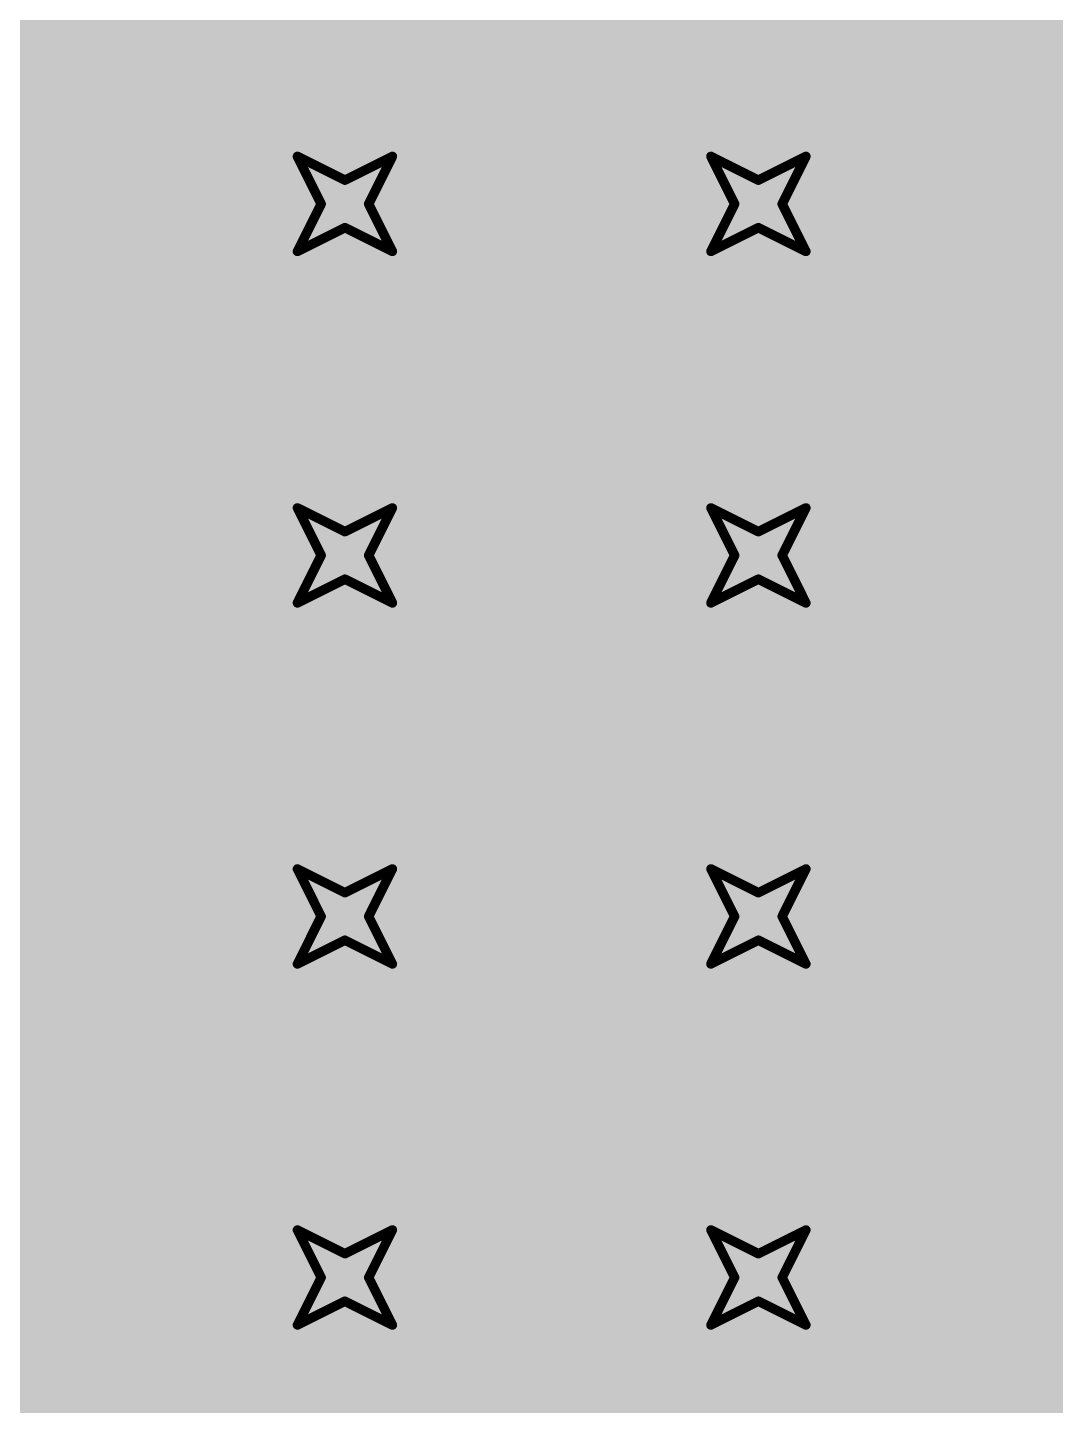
# Model space of a CAD drawing. Header units: inches. Extents: x -11 to 1110, y -7 to 455.
# Drawn here: x 622.31 to 627.8, y 32.84 to 40.21 of the extents above; entities that cross this region are included whole.
import ezdxf

# ---------------------------------------------------------------- set-up
doc = ezdxf.new("R2010")
doc.units = ezdxf.units.IN
for name, color, linetype in [('Bottom Layer', 5, 'Continuous'), ('Bottom Solder', 6, 'Continuous'), ('Drill Drawing', 1, 'Continuous'), ('Top Layer', 1, 'Continuous'), ('Top Solder', 216, 'Continuous'), ('Via Holes', 16, 'Continuous')]:
    doc.layers.add(name, color=color, linetype=linetype)

msp = doc.modelspace()

# ---------------------------------------------------------------- hatches: boundary and pattern name
at = {"layer": 'Bottom Layer'}
msp.add_hatch(color=5, dxfattribs=at).paths.add_polyline_path([(646.0236, 25.4762), (581.3044, 25.4762), (581.3044, 45.8724), (646.0236, 45.8724)])
h = msp.add_hatch(color=5, dxfattribs=at)
edge = h.paths.add_edge_path()
edge.add_arc((624.0033, 39.2684), 0.3, 0, 360)
h = msp.add_hatch(color=5, dxfattribs=at)
edge = h.paths.add_edge_path()
edge.add_arc((626.2146, 39.2684), 0.3, 0, 360)
h = msp.add_hatch(color=5, dxfattribs=at)
edge = h.paths.add_edge_path()
edge.add_arc((624.0033, 37.3888), 0.3, 0, 360)
h = msp.add_hatch(color=5, dxfattribs=at)
edge = h.paths.add_edge_path()
edge.add_arc((626.2146, 37.3888), 0.3, 0, 360)
h = msp.add_hatch(color=5, dxfattribs=at)
edge = h.paths.add_edge_path()
edge.add_arc((624.0033, 35.4584), 0.3, 0, 360)
h = msp.add_hatch(color=5, dxfattribs=at)
edge = h.paths.add_edge_path()
edge.add_arc((626.2146, 35.4584), 0.3, 0, 360)
h = msp.add_hatch(color=5, dxfattribs=at)
edge = h.paths.add_edge_path()
edge.add_arc((624.0033, 33.528), 0.3, 0, 360)
h = msp.add_hatch(color=5, dxfattribs=at)
edge = h.paths.add_edge_path()
edge.add_arc((626.2146, 33.528), 0.3, 0, 360)
at = {"layer": 'Bottom Solder'}
h = msp.add_hatch(color=6, dxfattribs=at)
edge = h.paths.add_edge_path()
edge.add_arc((624.0033, 39.2684), 0.4016, 0, 360)
h = msp.add_hatch(color=6, dxfattribs=at)
edge = h.paths.add_edge_path()
edge.add_arc((626.2146, 39.2684), 0.4016, 0, 360)
h = msp.add_hatch(color=6, dxfattribs=at)
edge = h.paths.add_edge_path()
edge.add_arc((624.0033, 37.3888), 0.4016, 0, 360)
h = msp.add_hatch(color=6, dxfattribs=at)
edge = h.paths.add_edge_path()
edge.add_arc((626.2146, 37.3888), 0.4016, 0, 360)
h = msp.add_hatch(color=6, dxfattribs=at)
edge = h.paths.add_edge_path()
edge.add_arc((624.0033, 35.4584), 0.4016, 0, 360)
h = msp.add_hatch(color=6, dxfattribs=at)
edge = h.paths.add_edge_path()
edge.add_arc((626.2146, 35.4584), 0.4016, 0, 360)
h = msp.add_hatch(color=6, dxfattribs=at)
edge = h.paths.add_edge_path()
edge.add_arc((624.0033, 33.528), 0.4016, 0, 360)
h = msp.add_hatch(color=6, dxfattribs=at)
edge = h.paths.add_edge_path()
edge.add_arc((626.2146, 33.528), 0.4016, 0, 360)
at = {"layer": 'Top Layer'}
msp.add_hatch(color=1, dxfattribs=at).paths.add_polyline_path([(646.0288, 25.4762), (569.1632, 25.4762), (569.1632, 39.878), (646.0288, 39.878)])
h = msp.add_hatch(color=1, dxfattribs=at)
edge = h.paths.add_edge_path()
edge.add_arc((624.0033, 39.2684), 0.3, 0, 360)
h = msp.add_hatch(color=1, dxfattribs=at)
edge = h.paths.add_edge_path()
edge.add_arc((626.2146, 39.2684), 0.3, 0, 360)
h = msp.add_hatch(color=1, dxfattribs=at)
edge = h.paths.add_edge_path()
edge.add_arc((624.0033, 37.3888), 0.3, 0, 360)
h = msp.add_hatch(color=1, dxfattribs=at)
edge = h.paths.add_edge_path()
edge.add_arc((626.2146, 37.3888), 0.3, 0, 360)
h = msp.add_hatch(color=1, dxfattribs=at)
edge = h.paths.add_edge_path()
edge.add_arc((624.0033, 35.4584), 0.3, 0, 360)
h = msp.add_hatch(color=1, dxfattribs=at)
edge = h.paths.add_edge_path()
edge.add_arc((626.2146, 35.4584), 0.3, 0, 360)
h = msp.add_hatch(color=1, dxfattribs=at)
edge = h.paths.add_edge_path()
edge.add_arc((624.0033, 33.528), 0.3, 0, 360)
h = msp.add_hatch(color=1, dxfattribs=at)
edge = h.paths.add_edge_path()
edge.add_arc((626.2146, 33.528), 0.3, 0, 360)
at = {"layer": 'Top Solder'}
h = msp.add_hatch(color=216, dxfattribs=at)
edge = h.paths.add_edge_path()
edge.add_arc((624.0033, 39.2684), 0.4016, 0, 360)
h = msp.add_hatch(color=216, dxfattribs=at)
edge = h.paths.add_edge_path()
edge.add_arc((626.2146, 39.2684), 0.4016, 0, 360)
h = msp.add_hatch(color=216, dxfattribs=at)
edge = h.paths.add_edge_path()
edge.add_arc((624.0033, 37.3888), 0.4016, 0, 360)
h = msp.add_hatch(color=216, dxfattribs=at)
edge = h.paths.add_edge_path()
edge.add_arc((626.2146, 37.3888), 0.4016, 0, 360)
h = msp.add_hatch(color=216, dxfattribs=at)
edge = h.paths.add_edge_path()
edge.add_arc((624.0033, 35.4584), 0.4016, 0, 360)
h = msp.add_hatch(color=216, dxfattribs=at)
edge = h.paths.add_edge_path()
edge.add_arc((626.2146, 35.4584), 0.4016, 0, 360)
h = msp.add_hatch(color=216, dxfattribs=at)
edge = h.paths.add_edge_path()
edge.add_arc((624.0033, 33.528), 0.4016, 0, 360)
h = msp.add_hatch(color=216, dxfattribs=at)
edge = h.paths.add_edge_path()
edge.add_arc((626.2146, 33.528), 0.4016, 0, 360)
at = {"layer": 'Via Holes'}
h = msp.add_hatch(color=7, dxfattribs=at)
edge = h.paths.add_edge_path()
edge.add_arc((624.0033, 39.2684), 0.15, 0, 360)
h = msp.add_hatch(color=7, dxfattribs=at)
edge = h.paths.add_edge_path()
edge.add_arc((626.2146, 39.2684), 0.15, 0, 360)
h = msp.add_hatch(color=7, dxfattribs=at)
edge = h.paths.add_edge_path()
edge.add_arc((624.0033, 37.3888), 0.15, 0, 360)
h = msp.add_hatch(color=7, dxfattribs=at)
edge = h.paths.add_edge_path()
edge.add_arc((626.2146, 37.3888), 0.15, 0, 360)
h = msp.add_hatch(color=7, dxfattribs=at)
edge = h.paths.add_edge_path()
edge.add_arc((624.0033, 35.4584), 0.15, 0, 360)
h = msp.add_hatch(color=7, dxfattribs=at)
edge = h.paths.add_edge_path()
edge.add_arc((626.2146, 35.4584), 0.15, 0, 360)
h = msp.add_hatch(color=7, dxfattribs=at)
edge = h.paths.add_edge_path()
edge.add_arc((624.0033, 33.528), 0.15, 0, 360)
h = msp.add_hatch(color=7, dxfattribs=at)
edge = h.paths.add_edge_path()
edge.add_arc((626.2146, 33.528), 0.15, 0, 360)

# ---------------------------------------------------------------- linework, layer by layer
at = {"layer": 'Drill Drawing'}
for points in [[(623.7493, 39.5224, 0.0508, 0.0508, 0), (624.0033, 39.3954, 0.0508, 0.0508, 0)], [(623.7493, 39.5224, 0.0508, 0.0508, 0), (623.8763, 39.2684, 0.0508, 0.0508, 0)], [(624.0033, 39.3954, 0.0508, 0.0508, 0), (624.2573, 39.5224, 0.0508, 0.0508, 0)], [(624.1303, 39.2684, 0.0508, 0.0508, 0), (624.2573, 39.5224, 0.0508, 0.0508, 0)], [(625.9606, 39.5224, 0.0508, 0.0508, 0), (626.2146, 39.3954, 0.0508, 0.0508, 0)], [(625.9606, 39.5224, 0.0508, 0.0508, 0), (626.0876, 39.2684, 0.0508, 0.0508, 0)], [(626.2146, 39.3954, 0.0508, 0.0508, 0), (626.4686, 39.5224, 0.0508, 0.0508, 0)], [(626.3416, 39.2684, 0.0508, 0.0508, 0), (626.4686, 39.5224, 0.0508, 0.0508, 0)], [(623.7493, 39.0144, 0.0508, 0.0508, 0), (623.8763, 39.2684, 0.0508, 0.0508, 0)], [(624.1303, 39.2684, 0.0508, 0.0508, 0), (624.2573, 39.0144, 0.0508, 0.0508, 0)], [(625.9606, 39.0144, 0.0508, 0.0508, 0), (626.0876, 39.2684, 0.0508, 0.0508, 0)], [(626.3416, 39.2684, 0.0508, 0.0508, 0), (626.4686, 39.0144, 0.0508, 0.0508, 0)], [(623.7493, 39.0144, 0.0508, 0.0508, 0), (624.0033, 39.1414, 0.0508, 0.0508, 0)], [(624.0033, 39.1414, 0.0508, 0.0508, 0), (624.2573, 39.0144, 0.0508, 0.0508, 0)], [(625.9606, 39.0144, 0.0508, 0.0508, 0), (626.2146, 39.1414, 0.0508, 0.0508, 0)], [(626.2146, 39.1414, 0.0508, 0.0508, 0), (626.4686, 39.0144, 0.0508, 0.0508, 0)], [(623.7493, 37.6428, 0.0508, 0.0508, 0), (624.0033, 37.5158, 0.0508, 0.0508, 0)], [(623.7493, 37.6428, 0.0508, 0.0508, 0), (623.8763, 37.3888, 0.0508, 0.0508, 0)], [(624.0033, 37.5158, 0.0508, 0.0508, 0), (624.2573, 37.6428, 0.0508, 0.0508, 0)], [(624.1303, 37.3888, 0.0508, 0.0508, 0), (624.2573, 37.6428, 0.0508, 0.0508, 0)], [(625.9606, 37.6428, 0.0508, 0.0508, 0), (626.2146, 37.5158, 0.0508, 0.0508, 0)], [(625.9606, 37.6428, 0.0508, 0.0508, 0), (626.0876, 37.3888, 0.0508, 0.0508, 0)], [(626.2146, 37.5158, 0.0508, 0.0508, 0), (626.4686, 37.6428, 0.0508, 0.0508, 0)], [(626.3416, 37.3888, 0.0508, 0.0508, 0), (626.4686, 37.6428, 0.0508, 0.0508, 0)], [(623.7493, 37.1348, 0.0508, 0.0508, 0), (623.8763, 37.3888, 0.0508, 0.0508, 0)], [(624.1303, 37.3888, 0.0508, 0.0508, 0), (624.2573, 37.1348, 0.0508, 0.0508, 0)], [(625.9606, 37.1348, 0.0508, 0.0508, 0), (626.0876, 37.3888, 0.0508, 0.0508, 0)], [(626.3416, 37.3888, 0.0508, 0.0508, 0), (626.4686, 37.1348, 0.0508, 0.0508, 0)], [(623.7493, 37.1348, 0.0508, 0.0508, 0), (624.0033, 37.2618, 0.0508, 0.0508, 0)], [(624.0033, 37.2618, 0.0508, 0.0508, 0), (624.2573, 37.1348, 0.0508, 0.0508, 0)], [(625.9606, 37.1348, 0.0508, 0.0508, 0), (626.2146, 37.2618, 0.0508, 0.0508, 0)], [(626.2146, 37.2618, 0.0508, 0.0508, 0), (626.4686, 37.1348, 0.0508, 0.0508, 0)], [(623.7493, 35.7124, 0.0508, 0.0508, 0), (624.0033, 35.5854, 0.0508, 0.0508, 0)], [(623.7493, 35.7124, 0.0508, 0.0508, 0), (623.8763, 35.4584, 0.0508, 0.0508, 0)], [(624.0033, 35.5854, 0.0508, 0.0508, 0), (624.2573, 35.7124, 0.0508, 0.0508, 0)], [(624.1303, 35.4584, 0.0508, 0.0508, 0), (624.2573, 35.7124, 0.0508, 0.0508, 0)], [(625.9606, 35.7124, 0.0508, 0.0508, 0), (626.2146, 35.5854, 0.0508, 0.0508, 0)], [(625.9606, 35.7124, 0.0508, 0.0508, 0), (626.0876, 35.4584, 0.0508, 0.0508, 0)], [(626.2146, 35.5854, 0.0508, 0.0508, 0), (626.4686, 35.7124, 0.0508, 0.0508, 0)], [(626.3416, 35.4584, 0.0508, 0.0508, 0), (626.4686, 35.7124, 0.0508, 0.0508, 0)], [(623.7493, 35.2044, 0.0508, 0.0508, 0), (623.8763, 35.4584, 0.0508, 0.0508, 0)], [(624.1303, 35.4584, 0.0508, 0.0508, 0), (624.2573, 35.2044, 0.0508, 0.0508, 0)], [(625.9606, 35.2044, 0.0508, 0.0508, 0), (626.0876, 35.4584, 0.0508, 0.0508, 0)], [(626.3416, 35.4584, 0.0508, 0.0508, 0), (626.4686, 35.2044, 0.0508, 0.0508, 0)], [(623.7493, 35.2044, 0.0508, 0.0508, 0), (624.0033, 35.3314, 0.0508, 0.0508, 0)], [(624.0033, 35.3314, 0.0508, 0.0508, 0), (624.2573, 35.2044, 0.0508, 0.0508, 0)], [(625.9606, 35.2044, 0.0508, 0.0508, 0), (626.2146, 35.3314, 0.0508, 0.0508, 0)], [(626.2146, 35.3314, 0.0508, 0.0508, 0), (626.4686, 35.2044, 0.0508, 0.0508, 0)], [(623.7493, 33.782, 0.0508, 0.0508, 0), (624.0033, 33.655, 0.0508, 0.0508, 0)], [(623.7493, 33.782, 0.0508, 0.0508, 0), (623.8763, 33.528, 0.0508, 0.0508, 0)], [(624.0033, 33.655, 0.0508, 0.0508, 0), (624.2573, 33.782, 0.0508, 0.0508, 0)], [(624.1303, 33.528, 0.0508, 0.0508, 0), (624.2573, 33.782, 0.0508, 0.0508, 0)], [(625.9606, 33.782, 0.0508, 0.0508, 0), (626.2146, 33.655, 0.0508, 0.0508, 0)], [(625.9606, 33.782, 0.0508, 0.0508, 0), (626.0876, 33.528, 0.0508, 0.0508, 0)], [(626.2146, 33.655, 0.0508, 0.0508, 0), (626.4686, 33.782, 0.0508, 0.0508, 0)], [(626.3416, 33.528, 0.0508, 0.0508, 0), (626.4686, 33.782, 0.0508, 0.0508, 0)], [(623.7493, 33.274, 0.0508, 0.0508, 0), (623.8763, 33.528, 0.0508, 0.0508, 0)], [(624.1303, 33.528, 0.0508, 0.0508, 0), (624.2573, 33.274, 0.0508, 0.0508, 0)], [(625.9606, 33.274, 0.0508, 0.0508, 0), (626.0876, 33.528, 0.0508, 0.0508, 0)], [(626.3416, 33.528, 0.0508, 0.0508, 0), (626.4686, 33.274, 0.0508, 0.0508, 0)], [(623.7493, 33.274, 0.0508, 0.0508, 0), (624.0033, 33.401, 0.0508, 0.0508, 0)], [(624.0033, 33.401, 0.0508, 0.0508, 0), (624.2573, 33.274, 0.0508, 0.0508, 0)], [(625.9606, 33.274, 0.0508, 0.0508, 0), (626.2146, 33.401, 0.0508, 0.0508, 0)], [(626.2146, 33.401, 0.0508, 0.0508, 0), (626.4686, 33.274, 0.0508, 0.0508, 0)]]:
    msp.add_lwpolyline(points, format="xyseb", dxfattribs=at)
for points in [[(623.7366, 39.5224, 0.0254, 0.0254, 1), (623.762, 39.5224, 0.0254, 0.0254, 1)], [(623.7366, 39.5224, 0.0254, 0.0254, 1), (623.762, 39.5224, 0.0254, 0.0254, 1)], [(624.2446, 39.5224, 0.0254, 0.0254, 1), (624.27, 39.5224, 0.0254, 0.0254, 1)], [(624.2446, 39.5224, 0.0254, 0.0254, 1), (624.27, 39.5224, 0.0254, 0.0254, 1)], [(625.9479, 39.5224, 0.0254, 0.0254, 1), (625.9733, 39.5224, 0.0254, 0.0254, 1)], [(625.9479, 39.5224, 0.0254, 0.0254, 1), (625.9733, 39.5224, 0.0254, 0.0254, 1)], [(626.4559, 39.5224, 0.0254, 0.0254, 1), (626.4813, 39.5224, 0.0254, 0.0254, 1)], [(626.4559, 39.5224, 0.0254, 0.0254, 1), (626.4813, 39.5224, 0.0254, 0.0254, 1)], [(623.9906, 39.3954, 0.0254, 0.0254, 1), (624.016, 39.3954, 0.0254, 0.0254, 1)], [(623.9906, 39.3954, 0.0254, 0.0254, 1), (624.016, 39.3954, 0.0254, 0.0254, 1)], [(626.2019, 39.3954, 0.0254, 0.0254, 1), (626.2273, 39.3954, 0.0254, 0.0254, 1)], [(626.2019, 39.3954, 0.0254, 0.0254, 1), (626.2273, 39.3954, 0.0254, 0.0254, 1)], [(623.8636, 39.2684, 0.0254, 0.0254, 1), (623.889, 39.2684, 0.0254, 0.0254, 1)], [(623.8636, 39.2684, 0.0254, 0.0254, 1), (623.889, 39.2684, 0.0254, 0.0254, 1)], [(624.1176, 39.2684, 0.0254, 0.0254, 1), (624.143, 39.2684, 0.0254, 0.0254, 1)], [(624.1176, 39.2684, 0.0254, 0.0254, 1), (624.143, 39.2684, 0.0254, 0.0254, 1)], [(626.0749, 39.2684, 0.0254, 0.0254, 1), (626.1003, 39.2684, 0.0254, 0.0254, 1)], [(626.0749, 39.2684, 0.0254, 0.0254, 1), (626.1003, 39.2684, 0.0254, 0.0254, 1)], [(626.3289, 39.2684, 0.0254, 0.0254, 1), (626.3543, 39.2684, 0.0254, 0.0254, 1)], [(626.3289, 39.2684, 0.0254, 0.0254, 1), (626.3543, 39.2684, 0.0254, 0.0254, 1)], [(623.9906, 39.1414, 0.0254, 0.0254, 1), (624.016, 39.1414, 0.0254, 0.0254, 1)], [(623.9906, 39.1414, 0.0254, 0.0254, 1), (624.016, 39.1414, 0.0254, 0.0254, 1)], [(626.2019, 39.1414, 0.0254, 0.0254, 1), (626.2273, 39.1414, 0.0254, 0.0254, 1)], [(626.2019, 39.1414, 0.0254, 0.0254, 1), (626.2273, 39.1414, 0.0254, 0.0254, 1)], [(623.7366, 39.0144, 0.0254, 0.0254, 1), (623.762, 39.0144, 0.0254, 0.0254, 1)], [(623.7366, 39.0144, 0.0254, 0.0254, 1), (623.762, 39.0144, 0.0254, 0.0254, 1)], [(624.2446, 39.0144, 0.0254, 0.0254, 1), (624.27, 39.0144, 0.0254, 0.0254, 1)], [(624.2446, 39.0144, 0.0254, 0.0254, 1), (624.27, 39.0144, 0.0254, 0.0254, 1)], [(625.9479, 39.0144, 0.0254, 0.0254, 1), (625.9733, 39.0144, 0.0254, 0.0254, 1)], [(625.9479, 39.0144, 0.0254, 0.0254, 1), (625.9733, 39.0144, 0.0254, 0.0254, 1)], [(626.4559, 39.0144, 0.0254, 0.0254, 1), (626.4813, 39.0144, 0.0254, 0.0254, 1)], [(626.4559, 39.0144, 0.0254, 0.0254, 1), (626.4813, 39.0144, 0.0254, 0.0254, 1)], [(623.7366, 37.6428, 0.0254, 0.0254, 1), (623.762, 37.6428, 0.0254, 0.0254, 1)], [(623.7366, 37.6428, 0.0254, 0.0254, 1), (623.762, 37.6428, 0.0254, 0.0254, 1)], [(624.2446, 37.6428, 0.0254, 0.0254, 1), (624.27, 37.6428, 0.0254, 0.0254, 1)], [(624.2446, 37.6428, 0.0254, 0.0254, 1), (624.27, 37.6428, 0.0254, 0.0254, 1)], [(625.9479, 37.6428, 0.0254, 0.0254, 1), (625.9733, 37.6428, 0.0254, 0.0254, 1)], [(625.9479, 37.6428, 0.0254, 0.0254, 1), (625.9733, 37.6428, 0.0254, 0.0254, 1)], [(626.4559, 37.6428, 0.0254, 0.0254, 1), (626.4813, 37.6428, 0.0254, 0.0254, 1)], [(626.4559, 37.6428, 0.0254, 0.0254, 1), (626.4813, 37.6428, 0.0254, 0.0254, 1)], [(623.9906, 37.5158, 0.0254, 0.0254, 1), (624.016, 37.5158, 0.0254, 0.0254, 1)], [(623.9906, 37.5158, 0.0254, 0.0254, 1), (624.016, 37.5158, 0.0254, 0.0254, 1)], [(626.2019, 37.5158, 0.0254, 0.0254, 1), (626.2273, 37.5158, 0.0254, 0.0254, 1)], [(626.2019, 37.5158, 0.0254, 0.0254, 1), (626.2273, 37.5158, 0.0254, 0.0254, 1)], [(623.8636, 37.3888, 0.0254, 0.0254, 1), (623.889, 37.3888, 0.0254, 0.0254, 1)], [(623.8636, 37.3888, 0.0254, 0.0254, 1), (623.889, 37.3888, 0.0254, 0.0254, 1)], [(624.1176, 37.3888, 0.0254, 0.0254, 1), (624.143, 37.3888, 0.0254, 0.0254, 1)], [(624.1176, 37.3888, 0.0254, 0.0254, 1), (624.143, 37.3888, 0.0254, 0.0254, 1)], [(626.0749, 37.3888, 0.0254, 0.0254, 1), (626.1003, 37.3888, 0.0254, 0.0254, 1)], [(626.0749, 37.3888, 0.0254, 0.0254, 1), (626.1003, 37.3888, 0.0254, 0.0254, 1)], [(626.3289, 37.3888, 0.0254, 0.0254, 1), (626.3543, 37.3888, 0.0254, 0.0254, 1)], [(626.3289, 37.3888, 0.0254, 0.0254, 1), (626.3543, 37.3888, 0.0254, 0.0254, 1)], [(623.9906, 37.2618, 0.0254, 0.0254, 1), (624.016, 37.2618, 0.0254, 0.0254, 1)], [(623.9906, 37.2618, 0.0254, 0.0254, 1), (624.016, 37.2618, 0.0254, 0.0254, 1)], [(626.2019, 37.2618, 0.0254, 0.0254, 1), (626.2273, 37.2618, 0.0254, 0.0254, 1)], [(626.2019, 37.2618, 0.0254, 0.0254, 1), (626.2273, 37.2618, 0.0254, 0.0254, 1)], [(623.7366, 37.1348, 0.0254, 0.0254, 1), (623.762, 37.1348, 0.0254, 0.0254, 1)], [(623.7366, 37.1348, 0.0254, 0.0254, 1), (623.762, 37.1348, 0.0254, 0.0254, 1)], [(624.2446, 37.1348, 0.0254, 0.0254, 1), (624.27, 37.1348, 0.0254, 0.0254, 1)], [(624.2446, 37.1348, 0.0254, 0.0254, 1), (624.27, 37.1348, 0.0254, 0.0254, 1)], [(625.9479, 37.1348, 0.0254, 0.0254, 1), (625.9733, 37.1348, 0.0254, 0.0254, 1)], [(625.9479, 37.1348, 0.0254, 0.0254, 1), (625.9733, 37.1348, 0.0254, 0.0254, 1)], [(626.4559, 37.1348, 0.0254, 0.0254, 1), (626.4813, 37.1348, 0.0254, 0.0254, 1)], [(626.4559, 37.1348, 0.0254, 0.0254, 1), (626.4813, 37.1348, 0.0254, 0.0254, 1)], [(623.7366, 35.7124, 0.0254, 0.0254, 1), (623.762, 35.7124, 0.0254, 0.0254, 1)], [(623.7366, 35.7124, 0.0254, 0.0254, 1), (623.762, 35.7124, 0.0254, 0.0254, 1)], [(624.2446, 35.7124, 0.0254, 0.0254, 1), (624.27, 35.7124, 0.0254, 0.0254, 1)], [(624.2446, 35.7124, 0.0254, 0.0254, 1), (624.27, 35.7124, 0.0254, 0.0254, 1)], [(625.9479, 35.7124, 0.0254, 0.0254, 1), (625.9733, 35.7124, 0.0254, 0.0254, 1)], [(625.9479, 35.7124, 0.0254, 0.0254, 1), (625.9733, 35.7124, 0.0254, 0.0254, 1)], [(626.4559, 35.7124, 0.0254, 0.0254, 1), (626.4813, 35.7124, 0.0254, 0.0254, 1)], [(626.4559, 35.7124, 0.0254, 0.0254, 1), (626.4813, 35.7124, 0.0254, 0.0254, 1)], [(623.9906, 35.5854, 0.0254, 0.0254, 1), (624.016, 35.5854, 0.0254, 0.0254, 1)], [(623.9906, 35.5854, 0.0254, 0.0254, 1), (624.016, 35.5854, 0.0254, 0.0254, 1)], [(626.2019, 35.5854, 0.0254, 0.0254, 1), (626.2273, 35.5854, 0.0254, 0.0254, 1)], [(626.2019, 35.5854, 0.0254, 0.0254, 1), (626.2273, 35.5854, 0.0254, 0.0254, 1)], [(623.8636, 35.4584, 0.0254, 0.0254, 1), (623.889, 35.4584, 0.0254, 0.0254, 1)], [(623.8636, 35.4584, 0.0254, 0.0254, 1), (623.889, 35.4584, 0.0254, 0.0254, 1)], [(624.1176, 35.4584, 0.0254, 0.0254, 1), (624.143, 35.4584, 0.0254, 0.0254, 1)], [(624.1176, 35.4584, 0.0254, 0.0254, 1), (624.143, 35.4584, 0.0254, 0.0254, 1)], [(626.0749, 35.4584, 0.0254, 0.0254, 1), (626.1003, 35.4584, 0.0254, 0.0254, 1)], [(626.0749, 35.4584, 0.0254, 0.0254, 1), (626.1003, 35.4584, 0.0254, 0.0254, 1)], [(626.3289, 35.4584, 0.0254, 0.0254, 1), (626.3543, 35.4584, 0.0254, 0.0254, 1)], [(626.3289, 35.4584, 0.0254, 0.0254, 1), (626.3543, 35.4584, 0.0254, 0.0254, 1)], [(623.9906, 35.3314, 0.0254, 0.0254, 1), (624.016, 35.3314, 0.0254, 0.0254, 1)], [(623.9906, 35.3314, 0.0254, 0.0254, 1), (624.016, 35.3314, 0.0254, 0.0254, 1)], [(626.2019, 35.3314, 0.0254, 0.0254, 1), (626.2273, 35.3314, 0.0254, 0.0254, 1)], [(626.2019, 35.3314, 0.0254, 0.0254, 1), (626.2273, 35.3314, 0.0254, 0.0254, 1)], [(623.7366, 35.2044, 0.0254, 0.0254, 1), (623.762, 35.2044, 0.0254, 0.0254, 1)], [(623.7366, 35.2044, 0.0254, 0.0254, 1), (623.762, 35.2044, 0.0254, 0.0254, 1)], [(624.2446, 35.2044, 0.0254, 0.0254, 1), (624.27, 35.2044, 0.0254, 0.0254, 1)], [(624.2446, 35.2044, 0.0254, 0.0254, 1), (624.27, 35.2044, 0.0254, 0.0254, 1)], [(625.9479, 35.2044, 0.0254, 0.0254, 1), (625.9733, 35.2044, 0.0254, 0.0254, 1)], [(625.9479, 35.2044, 0.0254, 0.0254, 1), (625.9733, 35.2044, 0.0254, 0.0254, 1)], [(626.4559, 35.2044, 0.0254, 0.0254, 1), (626.4813, 35.2044, 0.0254, 0.0254, 1)], [(626.4559, 35.2044, 0.0254, 0.0254, 1), (626.4813, 35.2044, 0.0254, 0.0254, 1)], [(623.7366, 33.782, 0.0254, 0.0254, 1), (623.762, 33.782, 0.0254, 0.0254, 1)], [(623.7366, 33.782, 0.0254, 0.0254, 1), (623.762, 33.782, 0.0254, 0.0254, 1)], [(624.2446, 33.782, 0.0254, 0.0254, 1), (624.27, 33.782, 0.0254, 0.0254, 1)], [(624.2446, 33.782, 0.0254, 0.0254, 1), (624.27, 33.782, 0.0254, 0.0254, 1)], [(625.9479, 33.782, 0.0254, 0.0254, 1), (625.9733, 33.782, 0.0254, 0.0254, 1)], [(625.9479, 33.782, 0.0254, 0.0254, 1), (625.9733, 33.782, 0.0254, 0.0254, 1)], [(626.4559, 33.782, 0.0254, 0.0254, 1), (626.4813, 33.782, 0.0254, 0.0254, 1)], [(626.4559, 33.782, 0.0254, 0.0254, 1), (626.4813, 33.782, 0.0254, 0.0254, 1)], [(623.9906, 33.655, 0.0254, 0.0254, 1), (624.016, 33.655, 0.0254, 0.0254, 1)], [(623.9906, 33.655, 0.0254, 0.0254, 1), (624.016, 33.655, 0.0254, 0.0254, 1)], [(626.2019, 33.655, 0.0254, 0.0254, 1), (626.2273, 33.655, 0.0254, 0.0254, 1)], [(626.2019, 33.655, 0.0254, 0.0254, 1), (626.2273, 33.655, 0.0254, 0.0254, 1)], [(623.8636, 33.528, 0.0254, 0.0254, 1), (623.889, 33.528, 0.0254, 0.0254, 1)], [(623.8636, 33.528, 0.0254, 0.0254, 1), (623.889, 33.528, 0.0254, 0.0254, 1)], [(624.1176, 33.528, 0.0254, 0.0254, 1), (624.143, 33.528, 0.0254, 0.0254, 1)], [(624.1176, 33.528, 0.0254, 0.0254, 1), (624.143, 33.528, 0.0254, 0.0254, 1)], [(626.0749, 33.528, 0.0254, 0.0254, 1), (626.1003, 33.528, 0.0254, 0.0254, 1)], [(626.0749, 33.528, 0.0254, 0.0254, 1), (626.1003, 33.528, 0.0254, 0.0254, 1)], [(626.3289, 33.528, 0.0254, 0.0254, 1), (626.3543, 33.528, 0.0254, 0.0254, 1)], [(626.3289, 33.528, 0.0254, 0.0254, 1), (626.3543, 33.528, 0.0254, 0.0254, 1)], [(623.9906, 33.401, 0.0254, 0.0254, 1), (624.016, 33.401, 0.0254, 0.0254, 1)], [(623.9906, 33.401, 0.0254, 0.0254, 1), (624.016, 33.401, 0.0254, 0.0254, 1)], [(626.2019, 33.401, 0.0254, 0.0254, 1), (626.2273, 33.401, 0.0254, 0.0254, 1)], [(626.2019, 33.401, 0.0254, 0.0254, 1), (626.2273, 33.401, 0.0254, 0.0254, 1)], [(623.7366, 33.274, 0.0254, 0.0254, 1), (623.762, 33.274, 0.0254, 0.0254, 1)], [(623.7366, 33.274, 0.0254, 0.0254, 1), (623.762, 33.274, 0.0254, 0.0254, 1)], [(624.2446, 33.274, 0.0254, 0.0254, 1), (624.27, 33.274, 0.0254, 0.0254, 1)], [(624.2446, 33.274, 0.0254, 0.0254, 1), (624.27, 33.274, 0.0254, 0.0254, 1)], [(625.9479, 33.274, 0.0254, 0.0254, 1), (625.9733, 33.274, 0.0254, 0.0254, 1)], [(625.9479, 33.274, 0.0254, 0.0254, 1), (625.9733, 33.274, 0.0254, 0.0254, 1)], [(626.4559, 33.274, 0.0254, 0.0254, 1), (626.4813, 33.274, 0.0254, 0.0254, 1)], [(626.4559, 33.274, 0.0254, 0.0254, 1), (626.4813, 33.274, 0.0254, 0.0254, 1)]]:
    msp.add_lwpolyline(points, format="xyseb", close=True, dxfattribs=at)

doc.saveas('drawing.dxf')
